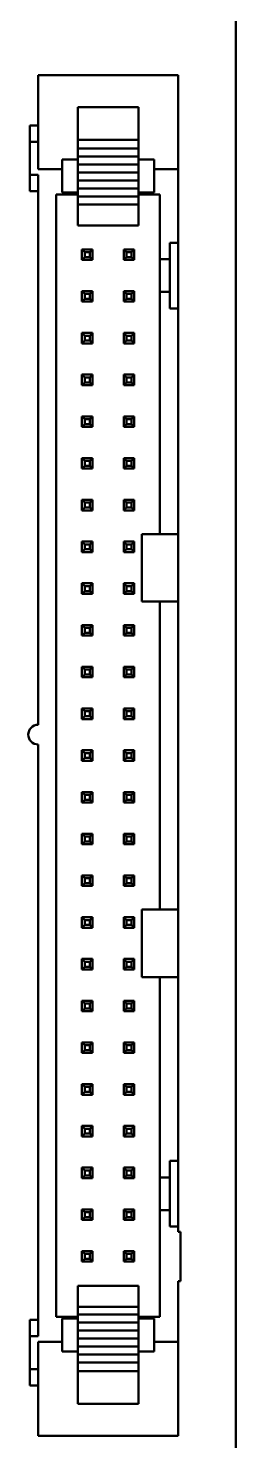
# Model space of a CAD drawing. Header units: millimetres. Extents: x 845 to 2568, y -211 to 570.
# Drawn here: x 1165 to 1177.6, y 331.7 to 417.7 of the extents above; entities that cross this region are included whole.
import ezdxf

# ---------------------------------------------------------------- set-up
doc = ezdxf.new("R2010")
doc.units = ezdxf.units.MM
doc.header["$LTSCALE"] = 2
doc.layers.add('외형선(ISO)', color=7, linetype='Continuous', lineweight=50)

msp = doc.modelspace()

# ---------------------------------------------------------------- linework, layer by layer
at = {"layer": '외형선(ISO)'}
for p, q in [((1177.5856, 318.8449), (1177.5856, 468.8449)), ((1165.5856, 414.8449), (1165.5856, 410.7692)), ((1174.0856, 414.8449), (1165.5856, 414.8449)), ((1174.0856, 410.7692), (1174.0856, 414.8449)), ((1167.9856, 412.6195), (1167.9856, 412.9049)), ((1167.9856, 412.9049), (1171.6856, 412.9049)), ((1167.9856, 411.6177), (1167.9856, 412.6195)), ((1171.6856, 412.6195), (1171.6856, 412.9049)), ((1171.6856, 412.6195), (1171.6856, 411.6177)), ((1165.5856, 411.7849), (1165.0856, 411.7849)), ((1165.0856, 411.7849), (1165.0856, 410.7849)), ((1167.9856, 410.9032), (1167.9856, 411.6177)), ((1167.9856, 410.3872), (1167.9856, 410.9032)), ((1167.9856, 410.9032), (1171.6856, 410.9032)), ((1171.6856, 410.9032), (1171.6856, 411.6177)), ((1171.6856, 410.9032), (1171.6856, 410.3872)), ((1165.0856, 410.7849), (1165.5856, 410.7849)), ((1165.0856, 410.7849), (1165.0856, 408.7849)), ((1165.5856, 410.3058), (1165.5856, 410.7692)), ((1165.5856, 410.3058), (1165.5856, 409.6349)), ((1167.9856, 409.9012), (1167.9856, 410.3872)), ((1171.6856, 410.3872), (1167.9856, 410.3872)), ((1171.6856, 410.3872), (1171.6856, 409.9012)), ((1174.0856, 410.3058), (1174.0856, 410.7692)), ((1174.0856, 409.6349), (1174.0856, 410.3058)), ((1165.5856, 409.6349), (1165.5856, 409.1349)), ((1167.0356, 409.7097), (1167.9856, 409.7097)), ((1167.0356, 409.1097), (1167.0356, 409.7097)), ((1171.6856, 409.9012), (1167.9856, 409.9012)), ((1167.9856, 409.4152), (1167.9856, 409.9012)), ((1167.9856, 408.9293), (1167.9856, 409.4152)), ((1171.6856, 409.4152), (1167.9856, 409.4152)), ((1171.6856, 409.9012), (1171.6856, 409.4152)), ((1171.6856, 409.7097), (1172.6356, 409.7097)), ((1171.6856, 409.4152), (1171.6856, 408.9293)), ((1172.6356, 409.1097), (1172.6356, 409.7097)), ((1174.0856, 409.6349), (1174.0856, 409.1349)), ((1165.0856, 408.7849), (1165.0856, 407.7849)), ((1165.0856, 408.7849), (1165.5856, 408.7849)), ((1167.0356, 409.1349), (1165.5856, 409.1349)), ((1165.5856, 407.5949), (1165.5856, 408.7849)), ((1167.0356, 409.1097), (1167.0356, 408.3097)), ((1167.0356, 407.7097), (1167.0356, 408.3097)), ((1167.9856, 408.4433), (1167.9856, 408.9293)), ((1171.6856, 408.9293), (1167.9856, 408.9293)), ((1167.9856, 407.9573), (1167.9856, 408.4433)), ((1171.6856, 408.4433), (1167.9856, 408.4433)), ((1171.6856, 408.9293), (1171.6856, 408.4433)), ((1171.6856, 408.4433), (1171.6856, 407.9573)), ((1174.0856, 409.1349), (1172.6356, 409.1349)), ((1172.6356, 408.3097), (1172.6356, 409.1097)), ((1172.6356, 407.7097), (1172.6356, 408.3097)), ((1174.0856, 409.1349), (1174.0856, 407.5949)), ((1165.0856, 407.7849), (1165.5856, 407.7849)), ((1165.5856, 407.5949), (1165.5856, 407.1088)), ((1167.9856, 407.5949), (1166.6856, 407.5949)), ((1166.6856, 407.5949), (1166.6856, 407.1088)), ((1167.0356, 407.7097), (1167.9856, 407.7097)), ((1167.9856, 407.4714), (1167.9856, 407.9573)), ((1171.6856, 407.9573), (1167.9856, 407.9573)), ((1167.9856, 406.9854), (1167.9856, 407.4714)), ((1171.6856, 407.4714), (1167.9856, 407.4714)), ((1171.6856, 407.9573), (1171.6856, 407.4714)), ((1171.6856, 407.7097), (1172.6356, 407.7097)), ((1172.9856, 407.5949), (1171.6856, 407.5949)), ((1171.6856, 407.4714), (1171.6856, 406.9854)), ((1172.9856, 407.5949), (1172.9856, 407.1088)), ((1174.0856, 407.5949), (1174.0856, 407.1088)), ((1165.5856, 407.1088), (1165.5856, 406.5671)), ((1166.6856, 407.1088), (1166.6856, 406.5671)), ((1171.6856, 406.9854), (1167.9856, 406.9854)), ((1167.9856, 405.8911), (1167.9856, 406.9854)), ((1171.6856, 406.9854), (1171.6856, 405.8911)), ((1172.9856, 407.1088), (1172.9856, 406.5671)), ((1174.0856, 407.1088), (1174.0856, 406.5671)), ((1165.5856, 406.5671), (1165.5856, 405.5949)), ((1166.6856, 406.5671), (1166.6856, 405.5949)), ((1167.9856, 405.7097), (1167.9856, 405.8911)), ((1171.6856, 405.7097), (1171.6856, 405.8911)), ((1172.9856, 406.5671), (1172.9856, 405.5949)), ((1174.0856, 406.5671), (1174.0856, 405.5949)), ((1165.5856, 375.3149), (1165.5856, 405.5949)), ((1166.6856, 341.2949), (1166.6856, 405.5949)), ((1167.9856, 405.7097), (1171.6856, 405.7097)), ((1172.9856, 405.5949), (1172.9856, 403.6549)), ((1174.0856, 404.6549), (1174.0856, 405.5949)), ((1168.2456, 404.2449), (1168.8856, 404.2449)), ((1168.4156, 404.0749), (1168.2456, 404.2449)), ((1168.2456, 404.2449), (1168.2456, 403.6049)), ((1168.4156, 404.0749), (1168.7156, 404.0749)), ((1168.4156, 404.0749), (1168.4156, 403.7749)), ((1168.7156, 404.0749), (1168.8856, 404.2449)), ((1168.7156, 404.0749), (1168.7156, 403.7749)), ((1168.8856, 404.2449), (1168.8856, 403.6049)), ((1170.7856, 404.2449), (1171.4256, 404.2449)), ((1170.9556, 404.0749), (1170.7856, 404.2449)), ((1170.7856, 404.2449), (1170.7856, 403.6049)), ((1170.9556, 404.0749), (1171.2556, 404.0749)), ((1170.9556, 404.0749), (1170.9556, 403.7749)), ((1171.2556, 404.0749), (1171.4256, 404.2449)), ((1171.2556, 404.0749), (1171.2556, 403.7749)), ((1171.4256, 404.2449), (1171.4256, 403.6049)), ((1173.5856, 404.6549), (1174.0856, 404.6549)), ((1173.5856, 403.6549), (1173.5856, 404.6549)), ((1174.0856, 404.6549), (1174.0856, 400.6549)), ((1168.2456, 403.6049), (1168.4156, 403.7749)), ((1168.2456, 403.6049), (1168.8856, 403.6049)), ((1168.7156, 403.7749), (1168.4156, 403.7749)), ((1168.7156, 403.7749), (1168.8856, 403.6049)), ((1170.7856, 403.6049), (1170.9556, 403.7749)), ((1170.7856, 403.6049), (1171.4256, 403.6049)), ((1171.2556, 403.7749), (1170.9556, 403.7749)), ((1171.2556, 403.7749), (1171.4256, 403.6049)), ((1172.9856, 403.6549), (1173.5856, 403.6549)), ((1172.9856, 403.6549), (1172.9856, 401.6549)), ((1173.5856, 403.6549), (1173.5856, 401.6549)), ((1168.2456, 401.7049), (1168.8856, 401.7049)), ((1168.4156, 401.5349), (1168.2456, 401.7049)), ((1168.2456, 401.7049), (1168.2456, 401.0649)), ((1168.4156, 401.5349), (1168.7156, 401.5349)), ((1168.4156, 401.5349), (1168.4156, 401.2349)), ((1168.7156, 401.5349), (1168.8856, 401.7049)), ((1168.7156, 401.5349), (1168.7156, 401.2349)), ((1168.8856, 401.7049), (1168.8856, 401.0649)), ((1170.7856, 401.7049), (1171.4256, 401.7049)), ((1170.9556, 401.5349), (1170.7856, 401.7049)), ((1170.7856, 401.7049), (1170.7856, 401.0649)), ((1170.9556, 401.5349), (1171.2556, 401.5349)), ((1170.9556, 401.5349), (1170.9556, 401.2349)), ((1171.2556, 401.5349), (1171.4256, 401.7049)), ((1171.2556, 401.5349), (1171.2556, 401.2349)), ((1171.4256, 401.7049), (1171.4256, 401.0649)), ((1172.9856, 401.6549), (1172.9856, 387.4249)), ((1173.5856, 401.6549), (1172.9856, 401.6549)), ((1173.5856, 400.6549), (1173.5856, 401.6549)), ((1168.2456, 401.0649), (1168.4156, 401.2349)), ((1168.2456, 401.0649), (1168.8856, 401.0649)), ((1168.7156, 401.2349), (1168.4156, 401.2349)), ((1168.7156, 401.2349), (1168.8856, 401.0649)), ((1170.7856, 401.0649), (1170.9556, 401.2349)), ((1170.7856, 401.0649), (1171.4256, 401.0649)), ((1171.2556, 401.2349), (1170.9556, 401.2349)), ((1171.2556, 401.2349), (1171.4256, 401.0649)), ((1174.0856, 400.6549), (1173.5856, 400.6549)), ((1174.0856, 387.4249), (1174.0856, 400.6549)), ((1168.2456, 399.1649), (1168.8856, 399.1649)), ((1168.4156, 398.9949), (1168.2456, 399.1649)), ((1168.2456, 399.1649), (1168.2456, 398.5249)), ((1168.4156, 398.9949), (1168.7156, 398.9949)), ((1168.4156, 398.9949), (1168.4156, 398.6949)), ((1168.7156, 398.9949), (1168.8856, 399.1649)), ((1168.7156, 398.9949), (1168.7156, 398.6949)), ((1168.8856, 399.1649), (1168.8856, 398.5249)), ((1170.7856, 399.1649), (1171.4256, 399.1649)), ((1170.9556, 398.9949), (1170.7856, 399.1649)), ((1170.7856, 399.1649), (1170.7856, 398.5249)), ((1170.9556, 398.9949), (1171.2556, 398.9949)), ((1170.9556, 398.9949), (1170.9556, 398.6949)), ((1171.2556, 398.9949), (1171.4256, 399.1649)), ((1171.2556, 398.9949), (1171.2556, 398.6949)), ((1171.4256, 399.1649), (1171.4256, 398.5249)), ((1168.2456, 398.5249), (1168.4156, 398.6949)), ((1168.2456, 398.5249), (1168.8856, 398.5249)), ((1168.7156, 398.6949), (1168.4156, 398.6949)), ((1168.7156, 398.6949), (1168.8856, 398.5249)), ((1170.7856, 398.5249), (1170.9556, 398.6949)), ((1170.7856, 398.5249), (1171.4256, 398.5249)), ((1171.2556, 398.6949), (1170.9556, 398.6949)), ((1171.2556, 398.6949), (1171.4256, 398.5249)), ((1168.2456, 396.6249), (1168.8856, 396.6249)), ((1168.4156, 396.4549), (1168.2456, 396.6249)), ((1168.2456, 396.6249), (1168.2456, 395.9849)), ((1168.4156, 396.4549), (1168.7156, 396.4549)), ((1168.4156, 396.4549), (1168.4156, 396.1549)), ((1168.7156, 396.4549), (1168.8856, 396.6249)), ((1168.7156, 396.4549), (1168.7156, 396.1549)), ((1168.8856, 396.6249), (1168.8856, 395.9849)), ((1170.7856, 396.6249), (1171.4256, 396.6249)), ((1170.9556, 396.4549), (1170.7856, 396.6249)), ((1170.7856, 396.6249), (1170.7856, 395.9849)), ((1170.9556, 396.4549), (1171.2556, 396.4549)), ((1170.9556, 396.4549), (1170.9556, 396.1549)), ((1171.2556, 396.4549), (1171.4256, 396.6249)), ((1171.2556, 396.4549), (1171.2556, 396.1549)), ((1171.4256, 396.6249), (1171.4256, 395.9849)), ((1168.2456, 395.9849), (1168.4156, 396.1549)), ((1168.2456, 395.9849), (1168.8856, 395.9849)), ((1168.7156, 396.1549), (1168.4156, 396.1549)), ((1168.7156, 396.1549), (1168.8856, 395.9849)), ((1170.7856, 395.9849), (1170.9556, 396.1549)), ((1170.7856, 395.9849), (1171.4256, 395.9849)), ((1171.2556, 396.1549), (1170.9556, 396.1549)), ((1171.2556, 396.1549), (1171.4256, 395.9849)), ((1168.2456, 394.0849), (1168.8856, 394.0849)), ((1168.4156, 393.9149), (1168.2456, 394.0849)), ((1168.2456, 394.0849), (1168.2456, 393.4449)), ((1168.4156, 393.9149), (1168.7156, 393.9149)), ((1168.4156, 393.9149), (1168.4156, 393.6149)), ((1168.7156, 393.9149), (1168.8856, 394.0849)), ((1168.7156, 393.9149), (1168.7156, 393.6149)), ((1168.8856, 394.0849), (1168.8856, 393.4449)), ((1170.7856, 394.0849), (1171.4256, 394.0849)), ((1170.9556, 393.9149), (1170.7856, 394.0849)), ((1170.7856, 394.0849), (1170.7856, 393.4449)), ((1170.9556, 393.9149), (1171.2556, 393.9149)), ((1170.9556, 393.9149), (1170.9556, 393.6149)), ((1171.2556, 393.9149), (1171.4256, 394.0849)), ((1171.2556, 393.9149), (1171.2556, 393.6149)), ((1171.4256, 394.0849), (1171.4256, 393.4449)), ((1168.2456, 393.4449), (1168.4156, 393.6149)), ((1168.2456, 393.4449), (1168.8856, 393.4449)), ((1168.7156, 393.6149), (1168.4156, 393.6149)), ((1168.7156, 393.6149), (1168.8856, 393.4449)), ((1170.7856, 393.4449), (1170.9556, 393.6149)), ((1170.7856, 393.4449), (1171.4256, 393.4449)), ((1171.2556, 393.6149), (1170.9556, 393.6149)), ((1171.2556, 393.6149), (1171.4256, 393.4449)), ((1168.2456, 391.5449), (1168.8856, 391.5449)), ((1168.4156, 391.3749), (1168.2456, 391.5449)), ((1168.2456, 391.5449), (1168.2456, 390.9049)), ((1168.4156, 391.3749), (1168.7156, 391.3749)), ((1168.4156, 391.3749), (1168.4156, 391.0749)), ((1168.7156, 391.3749), (1168.8856, 391.5449)), ((1168.7156, 391.3749), (1168.7156, 391.0749)), ((1168.8856, 391.5449), (1168.8856, 390.9049)), ((1170.7856, 391.5449), (1171.4256, 391.5449)), ((1170.9556, 391.3749), (1170.7856, 391.5449)), ((1170.7856, 391.5449), (1170.7856, 390.9049)), ((1170.9556, 391.3749), (1171.2556, 391.3749)), ((1170.9556, 391.3749), (1170.9556, 391.0749)), ((1171.2556, 391.3749), (1171.4256, 391.5449)), ((1171.2556, 391.3749), (1171.2556, 391.0749)), ((1171.4256, 391.5449), (1171.4256, 390.9049)), ((1168.2456, 390.9049), (1168.4156, 391.0749)), ((1168.2456, 390.9049), (1168.8856, 390.9049)), ((1168.7156, 391.0749), (1168.4156, 391.0749)), ((1168.7156, 391.0749), (1168.8856, 390.9049)), ((1170.7856, 390.9049), (1170.9556, 391.0749)), ((1170.7856, 390.9049), (1171.4256, 390.9049)), ((1171.2556, 391.0749), (1170.9556, 391.0749)), ((1171.2556, 391.0749), (1171.4256, 390.9049)), ((1168.2456, 389.0049), (1168.8856, 389.0049)), ((1168.4156, 388.8349), (1168.2456, 389.0049)), ((1168.2456, 389.0049), (1168.2456, 388.3649)), ((1168.2456, 388.3649), (1168.4156, 388.5349)), ((1168.4156, 388.8349), (1168.7156, 388.8349)), ((1168.4156, 388.8349), (1168.4156, 388.5349)), ((1168.7156, 388.5349), (1168.4156, 388.5349)), ((1168.7156, 388.8349), (1168.8856, 389.0049)), ((1168.7156, 388.8349), (1168.7156, 388.5349)), ((1168.7156, 388.5349), (1168.8856, 388.3649)), ((1168.8856, 389.0049), (1168.8856, 388.3649)), ((1170.7856, 389.0049), (1171.4256, 389.0049)), ((1170.9556, 388.8349), (1170.7856, 389.0049)), ((1170.7856, 389.0049), (1170.7856, 388.3649)), ((1170.7856, 388.3649), (1170.9556, 388.5349)), ((1170.9556, 388.8349), (1171.2556, 388.8349)), ((1170.9556, 388.8349), (1170.9556, 388.5349)), ((1171.2556, 388.5349), (1170.9556, 388.5349)), ((1171.2556, 388.8349), (1171.4256, 389.0049)), ((1171.2556, 388.8349), (1171.2556, 388.5349)), ((1171.2556, 388.5349), (1171.4256, 388.3649)), ((1171.4256, 389.0049), (1171.4256, 388.3649)), ((1168.2456, 388.3649), (1168.8856, 388.3649)), ((1170.7856, 388.3649), (1171.4256, 388.3649)), ((1171.8856, 382.8249), (1171.8856, 386.9249)), ((1171.8856, 386.9249), (1172.9856, 386.9249)), ((1172.9856, 387.4249), (1172.9856, 386.9249)), ((1174.0856, 386.9249), (1172.9856, 386.9249)), ((1174.0856, 387.4249), (1174.0856, 386.9249)), ((1174.0856, 386.9249), (1174.0856, 386.4249)), ((1168.2456, 386.4649), (1168.8856, 386.4649)), ((1168.4156, 386.2949), (1168.2456, 386.4649)), ((1168.2456, 386.4649), (1168.2456, 385.8249)), ((1168.2456, 385.8249), (1168.4156, 385.9949)), ((1168.4156, 386.2949), (1168.7156, 386.2949)), ((1168.4156, 386.2949), (1168.4156, 385.9949)), ((1168.7156, 385.9949), (1168.4156, 385.9949)), ((1168.7156, 386.2949), (1168.8856, 386.4649)), ((1168.7156, 386.2949), (1168.7156, 385.9949)), ((1168.7156, 385.9949), (1168.8856, 385.8249)), ((1168.8856, 386.4649), (1168.8856, 385.8249)), ((1170.7856, 386.4649), (1171.4256, 386.4649)), ((1170.9556, 386.2949), (1170.7856, 386.4649)), ((1170.7856, 386.4649), (1170.7856, 385.8249)), ((1170.7856, 385.8249), (1170.9556, 385.9949)), ((1170.9556, 386.2949), (1171.2556, 386.2949)), ((1170.9556, 386.2949), (1170.9556, 385.9949)), ((1171.2556, 385.9949), (1170.9556, 385.9949)), ((1171.2556, 386.2949), (1171.4256, 386.4649)), ((1171.2556, 386.2949), (1171.2556, 385.9949)), ((1171.2556, 385.9949), (1171.4256, 385.8249)), ((1171.4256, 386.4649), (1171.4256, 385.8249)), ((1174.0856, 386.4249), (1174.0856, 383.3249)), ((1168.2456, 385.8249), (1168.8856, 385.8249)), ((1170.7856, 385.8249), (1171.4256, 385.8249)), ((1168.2456, 383.9249), (1168.8856, 383.9249)), ((1168.4156, 383.7549), (1168.2456, 383.9249)), ((1168.2456, 383.9249), (1168.2456, 383.2849)), ((1168.2456, 383.2849), (1168.4156, 383.4549)), ((1168.4156, 383.7549), (1168.7156, 383.7549)), ((1168.4156, 383.7549), (1168.4156, 383.4549)), ((1168.7156, 383.4549), (1168.4156, 383.4549)), ((1168.7156, 383.7549), (1168.8856, 383.9249)), ((1168.7156, 383.7549), (1168.7156, 383.4549)), ((1168.7156, 383.4549), (1168.8856, 383.2849)), ((1168.8856, 383.9249), (1168.8856, 383.2849)), ((1170.7856, 383.9249), (1171.4256, 383.9249)), ((1170.9556, 383.7549), (1170.7856, 383.9249)), ((1170.7856, 383.9249), (1170.7856, 383.2849)), ((1170.7856, 383.2849), (1170.9556, 383.4549)), ((1170.9556, 383.7549), (1171.2556, 383.7549)), ((1170.9556, 383.7549), (1170.9556, 383.4549)), ((1171.2556, 383.4549), (1170.9556, 383.4549)), ((1171.2556, 383.7549), (1171.4256, 383.9249)), ((1171.2556, 383.7549), (1171.2556, 383.4549)), ((1171.2556, 383.4549), (1171.4256, 383.2849)), ((1171.4256, 383.9249), (1171.4256, 383.2849)), ((1168.2456, 383.2849), (1168.8856, 383.2849)), ((1170.7856, 383.2849), (1171.4256, 383.2849)), ((1172.9856, 382.8249), (1171.8856, 382.8249)), ((1174.0856, 382.8249), (1172.9856, 382.8249)), ((1172.9856, 382.8249), (1172.9856, 382.3249)), ((1174.0856, 383.3249), (1174.0856, 382.8249)), ((1174.0856, 382.8249), (1174.0856, 382.3249)), ((1172.9856, 382.3249), (1172.9856, 364.5649)), ((1174.0856, 364.5649), (1174.0856, 382.3249)), ((1168.2456, 381.3849), (1168.8856, 381.3849)), ((1168.4156, 381.2149), (1168.2456, 381.3849)), ((1168.2456, 381.3849), (1168.2456, 380.7449)), ((1168.2456, 380.7449), (1168.4156, 380.9149)), ((1168.4156, 381.2149), (1168.7156, 381.2149)), ((1168.4156, 381.2149), (1168.4156, 380.9149)), ((1168.7156, 380.9149), (1168.4156, 380.9149)), ((1168.7156, 381.2149), (1168.8856, 381.3849)), ((1168.7156, 381.2149), (1168.7156, 380.9149)), ((1168.7156, 380.9149), (1168.8856, 380.7449)), ((1168.8856, 381.3849), (1168.8856, 380.7449)), ((1170.7856, 381.3849), (1171.4256, 381.3849)), ((1170.9556, 381.2149), (1170.7856, 381.3849)), ((1170.7856, 381.3849), (1170.7856, 380.7449)), ((1170.7856, 380.7449), (1170.9556, 380.9149)), ((1170.9556, 381.2149), (1171.2556, 381.2149)), ((1170.9556, 381.2149), (1170.9556, 380.9149)), ((1171.2556, 380.9149), (1170.9556, 380.9149)), ((1171.2556, 381.2149), (1171.4256, 381.3849)), ((1171.2556, 381.2149), (1171.2556, 380.9149)), ((1171.2556, 380.9149), (1171.4256, 380.7449)), ((1171.4256, 381.3849), (1171.4256, 380.7449)), ((1168.2456, 380.7449), (1168.8856, 380.7449)), ((1170.7856, 380.7449), (1171.4256, 380.7449)), ((1168.2456, 378.8449), (1168.8856, 378.8449)), ((1168.4156, 378.6749), (1168.2456, 378.8449)), ((1168.2456, 378.8449), (1168.2456, 378.2049)), ((1168.2456, 378.2049), (1168.4156, 378.3749)), ((1168.4156, 378.6749), (1168.7156, 378.6749)), ((1168.4156, 378.6749), (1168.4156, 378.3749)), ((1168.7156, 378.3749), (1168.4156, 378.3749)), ((1168.7156, 378.6749), (1168.8856, 378.8449)), ((1168.7156, 378.6749), (1168.7156, 378.3749)), ((1168.7156, 378.3749), (1168.8856, 378.2049)), ((1168.8856, 378.8449), (1168.8856, 378.2049)), ((1170.7856, 378.8449), (1171.4256, 378.8449)), ((1170.9556, 378.6749), (1170.7856, 378.8449)), ((1170.7856, 378.8449), (1170.7856, 378.2049)), ((1170.7856, 378.2049), (1170.9556, 378.3749)), ((1170.9556, 378.6749), (1171.2556, 378.6749)), ((1170.9556, 378.6749), (1170.9556, 378.3749)), ((1171.2556, 378.3749), (1170.9556, 378.3749)), ((1171.2556, 378.6749), (1171.4256, 378.8449)), ((1171.2556, 378.6749), (1171.2556, 378.3749)), ((1171.2556, 378.3749), (1171.4256, 378.2049)), ((1171.4256, 378.8449), (1171.4256, 378.2049)), ((1168.2456, 378.2049), (1168.8856, 378.2049)), ((1170.7856, 378.2049), (1171.4256, 378.2049)), ((1168.2456, 376.3049), (1168.8856, 376.3049)), ((1168.4156, 376.1349), (1168.2456, 376.3049)), ((1168.2456, 376.3049), (1168.2456, 375.6649)), ((1168.2456, 375.6649), (1168.4156, 375.8349)), ((1168.2456, 375.6649), (1168.8856, 375.6649)), ((1168.4156, 376.1349), (1168.7156, 376.1349)), ((1168.4156, 376.1349), (1168.4156, 375.8349)), ((1168.7156, 375.8349), (1168.4156, 375.8349)), ((1168.7156, 376.1349), (1168.8856, 376.3049)), ((1168.7156, 376.1349), (1168.7156, 375.8349)), ((1168.7156, 375.8349), (1168.8856, 375.6649)), ((1168.8856, 376.3049), (1168.8856, 375.6649)), ((1170.7856, 376.3049), (1171.4256, 376.3049)), ((1170.9556, 376.1349), (1170.7856, 376.3049)), ((1170.7856, 376.3049), (1170.7856, 375.6649)), ((1170.7856, 375.6649), (1170.9556, 375.8349)), ((1170.7856, 375.6649), (1171.4256, 375.6649)), ((1170.9556, 376.1349), (1171.2556, 376.1349)), ((1170.9556, 376.1349), (1170.9556, 375.8349)), ((1171.2556, 375.8349), (1170.9556, 375.8349)), ((1171.2556, 376.1349), (1171.4256, 376.3049)), ((1171.2556, 376.1349), (1171.2556, 375.8349)), ((1171.2556, 375.8349), (1171.4256, 375.6649)), ((1171.4256, 376.3049), (1171.4256, 375.6649)), ((1165.5856, 341.2949), (1165.5856, 374.1149)), ((1168.2456, 373.7649), (1168.8856, 373.7649)), ((1168.4156, 373.5949), (1168.2456, 373.7649)), ((1168.2456, 373.7649), (1168.2456, 373.1249)), ((1168.2456, 373.1249), (1168.4156, 373.2949)), ((1168.2456, 373.1249), (1168.8856, 373.1249)), ((1168.4156, 373.5949), (1168.7156, 373.5949)), ((1168.4156, 373.5949), (1168.4156, 373.2949)), ((1168.7156, 373.2949), (1168.4156, 373.2949)), ((1168.7156, 373.5949), (1168.8856, 373.7649)), ((1168.7156, 373.5949), (1168.7156, 373.2949)), ((1168.7156, 373.2949), (1168.8856, 373.1249)), ((1168.8856, 373.7649), (1168.8856, 373.1249)), ((1170.7856, 373.7649), (1171.4256, 373.7649)), ((1170.9556, 373.5949), (1170.7856, 373.7649)), ((1170.7856, 373.7649), (1170.7856, 373.1249)), ((1170.7856, 373.1249), (1170.9556, 373.2949)), ((1170.7856, 373.1249), (1171.4256, 373.1249)), ((1170.9556, 373.5949), (1171.2556, 373.5949)), ((1170.9556, 373.5949), (1170.9556, 373.2949)), ((1171.2556, 373.2949), (1170.9556, 373.2949)), ((1171.2556, 373.5949), (1171.4256, 373.7649)), ((1171.2556, 373.5949), (1171.2556, 373.2949)), ((1171.2556, 373.2949), (1171.4256, 373.1249)), ((1171.4256, 373.7649), (1171.4256, 373.1249)), ((1168.2456, 371.2249), (1168.8856, 371.2249)), ((1168.4156, 371.0549), (1168.2456, 371.2249)), ((1168.2456, 371.2249), (1168.2456, 370.5849)), ((1168.2456, 370.5849), (1168.4156, 370.7549)), ((1168.2456, 370.5849), (1168.8856, 370.5849)), ((1168.4156, 371.0549), (1168.7156, 371.0549)), ((1168.4156, 371.0549), (1168.4156, 370.7549)), ((1168.7156, 370.7549), (1168.4156, 370.7549)), ((1168.7156, 371.0549), (1168.8856, 371.2249)), ((1168.7156, 371.0549), (1168.7156, 370.7549)), ((1168.7156, 370.7549), (1168.8856, 370.5849)), ((1168.8856, 371.2249), (1168.8856, 370.5849)), ((1170.7856, 371.2249), (1171.4256, 371.2249)), ((1170.9556, 371.0549), (1170.7856, 371.2249)), ((1170.7856, 371.2249), (1170.7856, 370.5849)), ((1170.7856, 370.5849), (1170.9556, 370.7549)), ((1170.7856, 370.5849), (1171.4256, 370.5849)), ((1170.9556, 371.0549), (1171.2556, 371.0549)), ((1170.9556, 371.0549), (1170.9556, 370.7549)), ((1171.2556, 370.7549), (1170.9556, 370.7549)), ((1171.2556, 371.0549), (1171.4256, 371.2249)), ((1171.2556, 371.0549), (1171.2556, 370.7549)), ((1171.2556, 370.7549), (1171.4256, 370.5849)), ((1171.4256, 371.2249), (1171.4256, 370.5849)), ((1168.2456, 368.6849), (1168.8856, 368.6849)), ((1168.4156, 368.5149), (1168.2456, 368.6849)), ((1168.2456, 368.6849), (1168.2456, 368.0449)), ((1168.2456, 368.0449), (1168.4156, 368.2149)), ((1168.2456, 368.0449), (1168.8856, 368.0449)), ((1168.4156, 368.5149), (1168.7156, 368.5149)), ((1168.4156, 368.5149), (1168.4156, 368.2149)), ((1168.7156, 368.2149), (1168.4156, 368.2149)), ((1168.7156, 368.5149), (1168.8856, 368.6849)), ((1168.7156, 368.5149), (1168.7156, 368.2149)), ((1168.7156, 368.2149), (1168.8856, 368.0449)), ((1168.8856, 368.6849), (1168.8856, 368.0449)), ((1170.7856, 368.6849), (1171.4256, 368.6849)), ((1170.9556, 368.5149), (1170.7856, 368.6849)), ((1170.7856, 368.6849), (1170.7856, 368.0449)), ((1170.7856, 368.0449), (1170.9556, 368.2149)), ((1170.7856, 368.0449), (1171.4256, 368.0449)), ((1170.9556, 368.5149), (1171.2556, 368.5149)), ((1170.9556, 368.5149), (1170.9556, 368.2149)), ((1171.2556, 368.2149), (1170.9556, 368.2149)), ((1171.2556, 368.5149), (1171.4256, 368.6849)), ((1171.2556, 368.5149), (1171.2556, 368.2149)), ((1171.2556, 368.2149), (1171.4256, 368.0449)), ((1171.4256, 368.6849), (1171.4256, 368.0449)), ((1168.2456, 366.1449), (1168.8856, 366.1449)), ((1168.4156, 365.9749), (1168.2456, 366.1449)), ((1168.2456, 366.1449), (1168.2456, 365.5049)), ((1168.2456, 365.5049), (1168.4156, 365.6749)), ((1168.2456, 365.5049), (1168.8856, 365.5049)), ((1168.4156, 365.9749), (1168.7156, 365.9749)), ((1168.4156, 365.9749), (1168.4156, 365.6749)), ((1168.7156, 365.6749), (1168.4156, 365.6749)), ((1168.7156, 365.9749), (1168.8856, 366.1449)), ((1168.7156, 365.9749), (1168.7156, 365.6749)), ((1168.7156, 365.6749), (1168.8856, 365.5049)), ((1168.8856, 366.1449), (1168.8856, 365.5049)), ((1170.7856, 366.1449), (1171.4256, 366.1449)), ((1170.9556, 365.9749), (1170.7856, 366.1449)), ((1170.7856, 366.1449), (1170.7856, 365.5049)), ((1170.7856, 365.5049), (1170.9556, 365.6749)), ((1170.7856, 365.5049), (1171.4256, 365.5049)), ((1170.9556, 365.9749), (1171.2556, 365.9749)), ((1170.9556, 365.9749), (1170.9556, 365.6749)), ((1171.2556, 365.6749), (1170.9556, 365.6749)), ((1171.2556, 365.9749), (1171.4256, 366.1449)), ((1171.2556, 365.9749), (1171.2556, 365.6749)), ((1171.2556, 365.6749), (1171.4256, 365.5049)), ((1171.4256, 366.1449), (1171.4256, 365.5049)), ((1172.9856, 364.5649), (1172.9856, 364.0649)), ((1174.0856, 364.5649), (1174.0856, 364.0649)), ((1171.8856, 359.9649), (1171.8856, 364.0649)), ((1172.9856, 364.0649), (1171.8856, 364.0649)), ((1174.0856, 364.0649), (1172.9856, 364.0649)), ((1174.0856, 363.5649), (1174.0856, 364.0649)), ((1168.2456, 363.6049), (1168.8856, 363.6049)), ((1168.4156, 363.4349), (1168.2456, 363.6049)), ((1168.2456, 363.6049), (1168.2456, 362.9649)), ((1168.2456, 362.9649), (1168.4156, 363.1349)), ((1168.2456, 362.9649), (1168.8856, 362.9649)), ((1168.4156, 363.4349), (1168.7156, 363.4349)), ((1168.4156, 363.4349), (1168.4156, 363.1349)), ((1168.7156, 363.1349), (1168.4156, 363.1349)), ((1168.7156, 363.4349), (1168.8856, 363.6049)), ((1168.7156, 363.4349), (1168.7156, 363.1349)), ((1168.7156, 363.1349), (1168.8856, 362.9649)), ((1168.8856, 363.6049), (1168.8856, 362.9649)), ((1170.7856, 363.6049), (1171.4256, 363.6049)), ((1170.9556, 363.4349), (1170.7856, 363.6049)), ((1170.7856, 363.6049), (1170.7856, 362.9649)), ((1170.7856, 362.9649), (1170.9556, 363.1349)), ((1170.7856, 362.9649), (1171.4256, 362.9649)), ((1170.9556, 363.4349), (1171.2556, 363.4349)), ((1170.9556, 363.4349), (1170.9556, 363.1349)), ((1171.2556, 363.1349), (1170.9556, 363.1349)), ((1171.2556, 363.4349), (1171.4256, 363.6049)), ((1171.2556, 363.4349), (1171.2556, 363.1349)), ((1171.2556, 363.1349), (1171.4256, 362.9649)), ((1171.4256, 363.6049), (1171.4256, 362.9649)), ((1174.0856, 360.4649), (1174.0856, 363.5649)), ((1168.2456, 361.0649), (1168.8856, 361.0649)), ((1168.4156, 360.8949), (1168.2456, 361.0649)), ((1168.2456, 361.0649), (1168.2456, 360.4249)), ((1168.7156, 360.8949), (1168.8856, 361.0649)), ((1168.8856, 361.0649), (1168.8856, 360.4249)), ((1170.7856, 361.0649), (1171.4256, 361.0649)), ((1170.9556, 360.8949), (1170.7856, 361.0649)), ((1170.7856, 361.0649), (1170.7856, 360.4249)), ((1171.2556, 360.8949), (1171.4256, 361.0649)), ((1171.4256, 361.0649), (1171.4256, 360.4249)), ((1168.2456, 360.4249), (1168.4156, 360.5949)), ((1168.2456, 360.4249), (1168.8856, 360.4249)), ((1168.4156, 360.8949), (1168.7156, 360.8949)), ((1168.4156, 360.8949), (1168.4156, 360.5949)), ((1168.7156, 360.5949), (1168.4156, 360.5949)), ((1168.7156, 360.8949), (1168.7156, 360.5949)), ((1168.7156, 360.5949), (1168.8856, 360.4249)), ((1170.7856, 360.4249), (1170.9556, 360.5949)), ((1170.7856, 360.4249), (1171.4256, 360.4249)), ((1170.9556, 360.8949), (1171.2556, 360.8949)), ((1170.9556, 360.8949), (1170.9556, 360.5949)), ((1171.2556, 360.5949), (1170.9556, 360.5949)), ((1171.2556, 360.8949), (1171.2556, 360.5949)), ((1171.2556, 360.5949), (1171.4256, 360.4249)), ((1174.0856, 360.4649), (1174.0856, 359.9649)), ((1171.8856, 359.9649), (1172.9856, 359.9649)), ((1172.9856, 359.9649), (1172.9856, 359.4649)), ((1174.0856, 359.9649), (1172.9856, 359.9649)), ((1172.9856, 359.4649), (1172.9856, 347.7749)), ((1174.0856, 359.9649), (1174.0856, 359.4649)), ((1174.0856, 348.7749), (1174.0856, 359.4649)), ((1168.2456, 358.5249), (1168.8856, 358.5249)), ((1168.4156, 358.3549), (1168.2456, 358.5249)), ((1168.2456, 358.5249), (1168.2456, 357.8849)), ((1168.7156, 358.3549), (1168.8856, 358.5249)), ((1168.8856, 358.5249), (1168.8856, 357.8849)), ((1170.7856, 358.5249), (1171.4256, 358.5249)), ((1170.9556, 358.3549), (1170.7856, 358.5249)), ((1170.7856, 358.5249), (1170.7856, 357.8849)), ((1171.2556, 358.3549), (1171.4256, 358.5249)), ((1171.4256, 358.5249), (1171.4256, 357.8849)), ((1168.2456, 357.8849), (1168.4156, 358.0549)), ((1168.2456, 357.8849), (1168.8856, 357.8849)), ((1168.4156, 358.3549), (1168.7156, 358.3549)), ((1168.4156, 358.3549), (1168.4156, 358.0549)), ((1168.7156, 358.0549), (1168.4156, 358.0549)), ((1168.7156, 358.3549), (1168.7156, 358.0549)), ((1168.7156, 358.0549), (1168.8856, 357.8849)), ((1170.7856, 357.8849), (1170.9556, 358.0549)), ((1170.7856, 357.8849), (1171.4256, 357.8849)), ((1170.9556, 358.3549), (1171.2556, 358.3549)), ((1170.9556, 358.3549), (1170.9556, 358.0549)), ((1171.2556, 358.0549), (1170.9556, 358.0549)), ((1171.2556, 358.3549), (1171.2556, 358.0549)), ((1171.2556, 358.0549), (1171.4256, 357.8849)), ((1168.2456, 355.9849), (1168.8856, 355.9849)), ((1168.4156, 355.8149), (1168.2456, 355.9849)), ((1168.2456, 355.9849), (1168.2456, 355.3449)), ((1168.7156, 355.8149), (1168.8856, 355.9849)), ((1168.8856, 355.9849), (1168.8856, 355.3449)), ((1170.7856, 355.9849), (1171.4256, 355.9849)), ((1170.9556, 355.8149), (1170.7856, 355.9849)), ((1170.7856, 355.9849), (1170.7856, 355.3449)), ((1171.2556, 355.8149), (1171.4256, 355.9849)), ((1171.4256, 355.9849), (1171.4256, 355.3449)), ((1168.2456, 355.3449), (1168.4156, 355.5149)), ((1168.2456, 355.3449), (1168.8856, 355.3449)), ((1168.4156, 355.8149), (1168.7156, 355.8149)), ((1168.4156, 355.8149), (1168.4156, 355.5149)), ((1168.7156, 355.5149), (1168.4156, 355.5149)), ((1168.7156, 355.8149), (1168.7156, 355.5149)), ((1168.7156, 355.5149), (1168.8856, 355.3449)), ((1170.7856, 355.3449), (1170.9556, 355.5149)), ((1170.7856, 355.3449), (1171.4256, 355.3449)), ((1170.9556, 355.8149), (1171.2556, 355.8149)), ((1170.9556, 355.8149), (1170.9556, 355.5149)), ((1171.2556, 355.5149), (1170.9556, 355.5149)), ((1171.2556, 355.8149), (1171.2556, 355.5149)), ((1171.2556, 355.5149), (1171.4256, 355.3449)), ((1168.2456, 353.4449), (1168.8856, 353.4449)), ((1168.4156, 353.2749), (1168.2456, 353.4449)), ((1168.2456, 353.4449), (1168.2456, 352.8049)), ((1168.7156, 353.2749), (1168.8856, 353.4449)), ((1168.8856, 353.4449), (1168.8856, 352.8049)), ((1170.7856, 353.4449), (1171.4256, 353.4449)), ((1170.9556, 353.2749), (1170.7856, 353.4449)), ((1170.7856, 353.4449), (1170.7856, 352.8049)), ((1171.2556, 353.2749), (1171.4256, 353.4449)), ((1171.4256, 353.4449), (1171.4256, 352.8049)), ((1168.2456, 352.8049), (1168.4156, 352.9749)), ((1168.2456, 352.8049), (1168.8856, 352.8049)), ((1168.4156, 353.2749), (1168.7156, 353.2749)), ((1168.4156, 353.2749), (1168.4156, 352.9749)), ((1168.7156, 352.9749), (1168.4156, 352.9749)), ((1168.7156, 353.2749), (1168.7156, 352.9749)), ((1168.7156, 352.9749), (1168.8856, 352.8049)), ((1170.7856, 352.8049), (1170.9556, 352.9749)), ((1170.7856, 352.8049), (1171.4256, 352.8049)), ((1170.9556, 353.2749), (1171.2556, 353.2749)), ((1170.9556, 353.2749), (1170.9556, 352.9749)), ((1171.2556, 352.9749), (1170.9556, 352.9749)), ((1171.2556, 353.2749), (1171.2556, 352.9749)), ((1171.2556, 352.9749), (1171.4256, 352.8049)), ((1168.2456, 350.9049), (1168.8856, 350.9049)), ((1168.4156, 350.7349), (1168.2456, 350.9049)), ((1168.2456, 350.9049), (1168.2456, 350.2649)), ((1168.4156, 350.7349), (1168.7156, 350.7349)), ((1168.4156, 350.7349), (1168.4156, 350.4349)), ((1168.7156, 350.7349), (1168.8856, 350.9049)), ((1168.7156, 350.7349), (1168.7156, 350.4349)), ((1168.8856, 350.9049), (1168.8856, 350.2649)), ((1170.7856, 350.9049), (1171.4256, 350.9049)), ((1170.9556, 350.7349), (1170.7856, 350.9049)), ((1170.7856, 350.9049), (1170.7856, 350.2649)), ((1170.9556, 350.7349), (1171.2556, 350.7349)), ((1170.9556, 350.7349), (1170.9556, 350.4349)), ((1171.2556, 350.7349), (1171.4256, 350.9049)), ((1171.2556, 350.7349), (1171.2556, 350.4349)), ((1171.4256, 350.9049), (1171.4256, 350.2649)), ((1168.2456, 350.2649), (1168.4156, 350.4349)), ((1168.2456, 350.2649), (1168.8856, 350.2649)), ((1168.7156, 350.4349), (1168.4156, 350.4349)), ((1168.7156, 350.4349), (1168.8856, 350.2649)), ((1170.7856, 350.2649), (1170.9556, 350.4349)), ((1170.7856, 350.2649), (1171.4256, 350.2649)), ((1171.2556, 350.4349), (1170.9556, 350.4349)), ((1171.2556, 350.4349), (1171.4256, 350.2649)), ((1168.2456, 348.3649), (1168.8856, 348.3649)), ((1168.4156, 348.1949), (1168.2456, 348.3649)), ((1168.2456, 348.3649), (1168.2456, 347.7249)), ((1168.4156, 348.1949), (1168.7156, 348.1949)), ((1168.4156, 348.1949), (1168.4156, 347.8949)), ((1168.7156, 348.1949), (1168.8856, 348.3649)), ((1168.7156, 348.1949), (1168.7156, 347.8949)), ((1168.8856, 348.3649), (1168.8856, 347.7249)), ((1170.7856, 348.3649), (1171.4256, 348.3649)), ((1170.9556, 348.1949), (1170.7856, 348.3649)), ((1170.7856, 348.3649), (1170.7856, 347.7249)), ((1170.9556, 348.1949), (1171.2556, 348.1949)), ((1170.9556, 348.1949), (1170.9556, 347.8949)), ((1171.2556, 348.1949), (1171.4256, 348.3649)), ((1171.2556, 348.1949), (1171.2556, 347.8949)), ((1171.4256, 348.3649), (1171.4256, 347.7249)), ((1173.5856, 348.7749), (1174.0856, 348.7749)), ((1173.5856, 348.7749), (1173.5856, 347.7749)), ((1174.0856, 348.7749), (1174.0856, 344.7749)), ((1168.2456, 347.7249), (1168.4156, 347.8949)), ((1168.2456, 347.7249), (1168.8856, 347.7249)), ((1168.7156, 347.8949), (1168.4156, 347.8949)), ((1168.7156, 347.8949), (1168.8856, 347.7249)), ((1170.7856, 347.7249), (1170.9556, 347.8949)), ((1170.7856, 347.7249), (1171.4256, 347.7249)), ((1171.2556, 347.8949), (1170.9556, 347.8949)), ((1171.2556, 347.8949), (1171.4256, 347.7249)), ((1172.9856, 345.7749), (1172.9856, 347.7749)), ((1173.5856, 347.7749), (1172.9856, 347.7749)), ((1173.5856, 345.7749), (1173.5856, 347.7749)), ((1168.2456, 345.8249), (1168.8856, 345.8249)), ((1168.4156, 345.6549), (1168.2456, 345.8249)), ((1168.2456, 345.8249), (1168.2456, 345.1849)), ((1168.4156, 345.6549), (1168.7156, 345.6549)), ((1168.4156, 345.6549), (1168.4156, 345.3549)), ((1168.7156, 345.6549), (1168.8856, 345.8249)), ((1168.7156, 345.6549), (1168.7156, 345.3549)), ((1168.8856, 345.8249), (1168.8856, 345.1849)), ((1170.7856, 345.8249), (1171.4256, 345.8249)), ((1170.9556, 345.6549), (1170.7856, 345.8249)), ((1170.7856, 345.8249), (1170.7856, 345.1849)), ((1170.9556, 345.6549), (1171.2556, 345.6549)), ((1170.9556, 345.6549), (1170.9556, 345.3549)), ((1171.2556, 345.6549), (1171.4256, 345.8249)), ((1171.2556, 345.6549), (1171.2556, 345.3549)), ((1171.4256, 345.8249), (1171.4256, 345.1849)), ((1172.9856, 345.7749), (1173.5856, 345.7749)), ((1172.9856, 345.7749), (1172.9856, 341.2949)), ((1173.5856, 345.7749), (1173.5856, 344.7749)), ((1168.2456, 345.1849), (1168.4156, 345.3549)), ((1168.2456, 345.1849), (1168.8856, 345.1849)), ((1168.7156, 345.3549), (1168.4156, 345.3549)), ((1168.7156, 345.3549), (1168.8856, 345.1849)), ((1170.7856, 345.1849), (1170.9556, 345.3549)), ((1170.7856, 345.1849), (1171.4256, 345.1849)), ((1171.2556, 345.3549), (1170.9556, 345.3549)), ((1171.2556, 345.3549), (1171.4256, 345.1849)), ((1173.5856, 344.7749), (1174.0856, 344.7749)), ((1174.0856, 344.4649), (1174.0856, 344.7749)), ((1174.2356, 344.4649), (1174.0856, 344.4649)), ((1174.2356, 341.4649), (1174.2356, 344.4649)), ((1168.2456, 343.2849), (1168.8856, 343.2849)), ((1168.4156, 343.1149), (1168.2456, 343.2849)), ((1168.2456, 343.2849), (1168.2456, 342.6449)), ((1168.4156, 343.1149), (1168.7156, 343.1149)), ((1168.4156, 343.1149), (1168.4156, 342.8149)), ((1168.7156, 343.1149), (1168.8856, 343.2849)), ((1168.7156, 343.1149), (1168.7156, 342.8149)), ((1168.8856, 343.2849), (1168.8856, 342.6449)), ((1170.7856, 343.2849), (1171.4256, 343.2849)), ((1170.9556, 343.1149), (1170.7856, 343.2849)), ((1170.7856, 343.2849), (1170.7856, 342.6449)), ((1170.9556, 343.1149), (1171.2556, 343.1149)), ((1170.9556, 343.1149), (1170.9556, 342.8149)), ((1171.2556, 343.1149), (1171.4256, 343.2849)), ((1171.2556, 343.1149), (1171.2556, 342.8149)), ((1171.4256, 343.2849), (1171.4256, 342.6449)), ((1168.2456, 342.6449), (1168.4156, 342.8149)), ((1168.2456, 342.6449), (1168.8856, 342.6449)), ((1168.7156, 342.8149), (1168.4156, 342.8149)), ((1168.7156, 342.8149), (1168.8856, 342.6449)), ((1170.7856, 342.6449), (1170.9556, 342.8149)), ((1170.7856, 342.6449), (1171.4256, 342.6449)), ((1171.2556, 342.8149), (1170.9556, 342.8149)), ((1171.2556, 342.8149), (1171.4256, 342.6449)), ((1165.5856, 341.2949), (1165.5856, 340.3226)), ((1166.6856, 341.2949), (1166.6856, 340.3226)), ((1172.9856, 340.3226), (1172.9856, 341.2949)), ((1174.0856, 341.2949), (1174.0856, 341.4649)), ((1174.0856, 341.4649), (1174.2356, 341.4649)), ((1174.0856, 340.3226), (1174.0856, 341.2949)), ((1167.9856, 341.18), (1167.9856, 340.9986)), ((1167.9856, 341.18), (1171.6856, 341.18)), ((1167.9856, 340.9986), (1167.9856, 339.9043)), ((1171.6856, 341.18), (1171.6856, 340.9986)), ((1171.6856, 339.9043), (1171.6856, 340.9986)), ((1165.5856, 339.781), (1165.5856, 340.3226)), ((1165.5856, 339.2949), (1165.5856, 339.781)), ((1166.6856, 339.781), (1166.6856, 340.3226)), ((1166.6856, 339.2949), (1166.6856, 339.781)), ((1167.9856, 339.9043), (1167.9856, 339.4183)), ((1171.6856, 339.9043), (1167.9856, 339.9043)), ((1171.6856, 339.4183), (1171.6856, 339.9043)), ((1172.9856, 339.781), (1172.9856, 340.3226)), ((1172.9856, 339.781), (1172.9856, 339.2949)), ((1174.0856, 339.781), (1174.0856, 340.3226)), ((1174.0856, 339.781), (1174.0856, 339.2949)), ((1165.0856, 338.1049), (1165.0856, 339.1049)), ((1165.0856, 339.1049), (1165.5856, 339.1049)), ((1165.5856, 339.2949), (1165.5856, 338.1049)), ((1167.9856, 339.2949), (1166.6856, 339.2949)), ((1167.0356, 339.18), (1167.0356, 338.58)), ((1167.0356, 339.18), (1167.9856, 339.18)), ((1167.9856, 339.4183), (1167.9856, 338.9324)), ((1171.6856, 339.4183), (1167.9856, 339.4183)), ((1171.6856, 338.9324), (1167.9856, 338.9324)), ((1167.9856, 338.9324), (1167.9856, 338.4464)), ((1171.6856, 338.9324), (1171.6856, 339.4183)), ((1172.9856, 339.2949), (1171.6856, 339.2949)), ((1171.6856, 339.18), (1172.6356, 339.18)), ((1171.6856, 338.4464), (1171.6856, 338.9324)), ((1172.6356, 339.18), (1172.6356, 338.58)), ((1174.0856, 339.2949), (1174.0856, 337.7549)), ((1165.0856, 338.1049), (1165.5856, 338.1049)), ((1165.0856, 336.1049), (1165.0856, 338.1049)), ((1167.0356, 337.78), (1167.0356, 338.58)), ((1171.6856, 338.4464), (1167.9856, 338.4464)), ((1167.9856, 338.4464), (1167.9856, 337.9604)), ((1171.6856, 337.9604), (1167.9856, 337.9604)), ((1167.9856, 337.9604), (1167.9856, 337.4745)), ((1171.6856, 337.9604), (1171.6856, 338.4464)), ((1171.6856, 337.4745), (1171.6856, 337.9604)), ((1172.6356, 338.58), (1172.6356, 337.78)), ((1167.0356, 337.7549), (1165.5856, 337.7549)), ((1165.5856, 337.2549), (1165.5856, 337.7549)), ((1165.5856, 336.584), (1165.5856, 337.2549)), ((1167.0356, 337.78), (1167.0356, 337.18)), ((1167.0356, 337.18), (1167.9856, 337.18)), ((1171.6856, 337.4745), (1167.9856, 337.4745)), ((1167.9856, 337.4745), (1167.9856, 336.9885)), ((1171.6856, 336.9885), (1167.9856, 336.9885)), ((1167.9856, 336.9885), (1167.9856, 336.5025)), ((1171.6856, 336.9885), (1171.6856, 337.4745)), ((1171.6856, 337.18), (1172.6356, 337.18)), ((1171.6856, 336.5025), (1171.6856, 336.9885)), ((1172.6356, 337.78), (1172.6356, 337.18)), ((1174.0856, 337.7549), (1172.6356, 337.7549)), ((1174.0856, 337.2549), (1174.0856, 337.7549)), ((1174.0856, 337.2549), (1174.0856, 336.584)), ((1165.0856, 336.1049), (1165.5856, 336.1049)), ((1165.0856, 335.1049), (1165.0856, 336.1049)), ((1165.5856, 336.584), (1165.5856, 336.1205)), ((1165.5856, 332.0449), (1165.5856, 336.1205)), ((1167.9856, 336.5025), (1167.9856, 335.9866)), ((1171.6856, 336.5025), (1167.9856, 336.5025)), ((1171.6856, 335.9866), (1171.6856, 336.5025)), ((1174.0856, 336.584), (1174.0856, 336.1205)), ((1174.0856, 336.1205), (1174.0856, 332.0449)), ((1167.9856, 335.9866), (1167.9856, 335.272)), ((1167.9856, 335.9866), (1171.6856, 335.9866)), ((1167.9856, 335.272), (1167.9856, 334.2702)), ((1171.6856, 335.9866), (1171.6856, 335.272)), ((1171.6856, 334.2702), (1171.6856, 335.272)), ((1165.5856, 335.1049), (1165.0856, 335.1049)), ((1167.9856, 334.2702), (1167.9856, 333.9849)), ((1167.9856, 333.9849), (1171.6856, 333.9849)), ((1171.6856, 334.2702), (1171.6856, 333.9849)), ((1174.0856, 332.0449), (1165.5856, 332.0449))]:
    msp.add_line(p, q, dxfattribs=at)
msp.add_arc((1165.5856, 374.7149), 0.6, 90, 270, dxfattribs=at)

doc.saveas('drawing.dxf')
